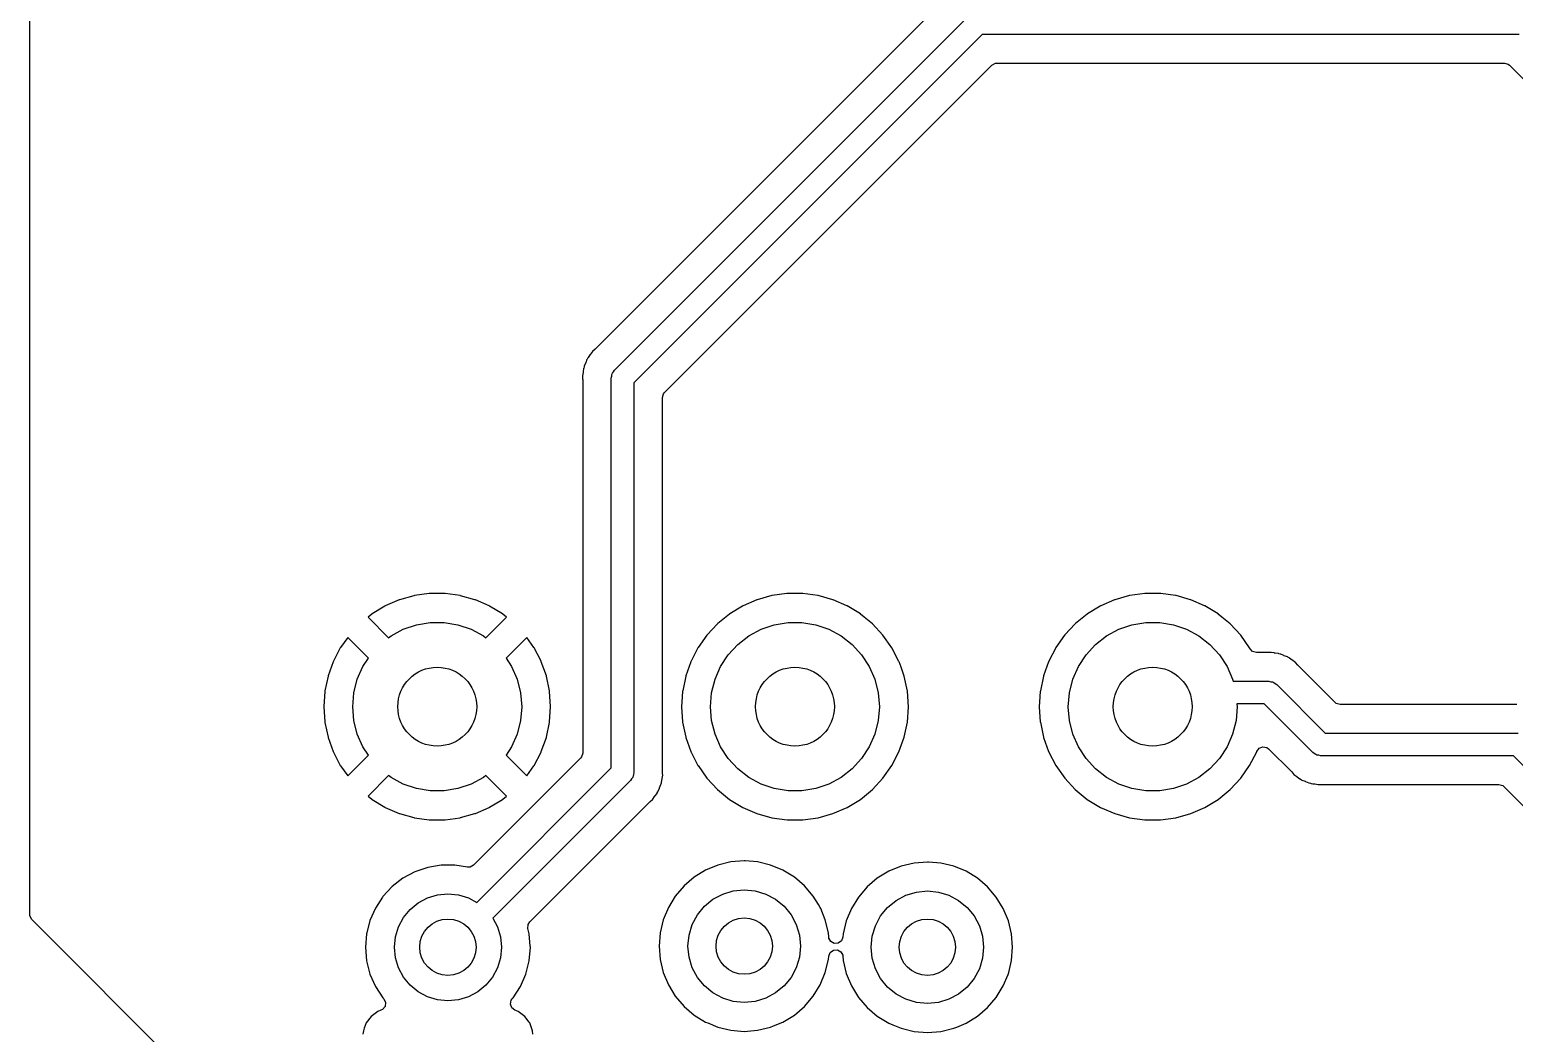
# Model space of a CAD drawing. Extents: x 4.53 to 6.71, y -5.98 to -2.05.
# Drawn here: x 4.531 to 5.568, y -5.375 to -4.674 of the extents above; entities that cross this region are included whole.
import ezdxf

# ---------------------------------------------------------------- set-up
doc = ezdxf.new("R2010")
doc.units = 0
doc.header["$MEASUREMENT"] = 0
doc.layers.add('BLACK', color=7, linetype='CONTINUOUS')

msp = doc.modelspace()

# ---------------------------------------------------------------- linework, layer by layer
at = {"layer": 'BLACK', "linetype": 'CONTINUOUS'}
for p, q in [((4.53053, -4.76326), (4.53053, -4.60708)), ((5.17249, -4.65027), (4.92586, -4.8969)), ((4.93931, -4.91176), (5.18735, -4.66372)), ((5.19617, -4.67717), (4.95276, -4.92058)), ((5.57154, -4.67717), (5.19617, -4.67717)), ((4.97423, -4.92742), (5.20301, -4.69864)), ((5.20301, -4.69864), (5.20547, -4.6973)), ((5.20547, -4.6973), (5.20652, -4.69719)), ((5.20652, -4.69719), (5.56119, -4.69719)), ((5.56119, -4.69719), (5.56388, -4.69797)), ((5.56388, -4.69797), (5.5647, -4.69864)), ((5.5647, -4.69864), (5.60556, -4.73949)), ((4.53053, -5.14702), (4.53053, -4.76326)), ((4.92564, -4.8971), (4.92385, -4.89869)), ((4.92586, -4.8969), (4.92564, -4.8971)), ((4.91904, -4.90678), (4.91806, -4.90896)), ((4.91915, -4.9065), (4.91904, -4.90678)), ((4.92, -4.90426), (4.91915, -4.9065)), ((4.92023, -4.90393), (4.92, -4.90426)), ((4.92067, -4.90315), (4.92023, -4.90393)), ((4.92084, -4.90279), (4.92067, -4.90315)), ((4.92231, -4.9009), (4.92084, -4.90279)), ((4.92249, -4.90066), (4.92231, -4.9009)), ((4.92385, -4.89869), (4.92249, -4.90066)), ((4.91727, -4.91327), (4.91683, -4.91563)), ((4.91683, -4.91563), (4.91698, -4.91802)), ((4.91731, -4.91297), (4.91727, -4.91327)), ((4.9176, -4.9106), (4.91731, -4.91297)), ((4.91774, -4.91022), (4.9176, -4.9106)), ((4.91798, -4.90936), (4.91774, -4.91022)), ((4.91806, -4.90896), (4.91798, -4.90936)), ((4.93701, -4.91732), (4.9373, -4.91603)), ((4.93701, -5.18965), (4.93701, -4.91732)), ((4.9373, -4.91603), (4.93745, -4.91472)), ((4.93745, -4.91472), (4.93769, -4.91434)), ((4.93769, -4.91434), (4.93779, -4.91391)), ((4.93779, -4.91391), (4.93861, -4.91287)), ((4.93861, -4.91287), (4.93931, -4.91176)), ((4.91698, -4.91802), (4.91699, -4.91832)), ((4.91699, -4.91832), (4.91699, -5.1793)), ((4.95276, -4.92058), (4.95276, -5.19291)), ((4.97278, -4.93093), (4.97356, -4.92825)), ((4.97356, -4.92825), (4.97423, -4.92742)), ((4.97278, -5.14685), (4.97278, -4.93093)), ((4.78866, -5.07225), (4.77905, -5.07643)), ((4.78898, -5.07214), (4.78866, -5.07225)), ((4.79907, -5.06931), (4.78898, -5.07214)), ((4.7994, -5.06924), (4.79907, -5.06931)), ((4.80978, -5.06782), (4.7994, -5.06924)), ((4.81012, -5.0678), (4.80978, -5.06782)), ((4.82059, -5.0678), (4.81012, -5.0678)), ((4.82093, -5.06782), (4.82059, -5.0678)), ((4.83131, -5.06924), (4.82093, -5.06782)), ((4.83164, -5.06931), (4.83131, -5.06924)), ((4.84173, -5.07214), (4.83164, -5.06931)), ((4.84205, -5.07225), (4.84173, -5.07214)), ((4.85165, -5.07643), (4.84205, -5.07225)), ((5.03866, -5.07223), (5.02905, -5.07641)), ((5.03881, -5.07217), (5.03866, -5.07223)), ((5.03866, -5.07223), (5.03866, -5.07223)), ((5.03897, -5.07212), (5.03881, -5.07217)), ((5.04907, -5.06929), (5.03897, -5.07212)), ((5.03897, -5.07212), (5.03897, -5.07212)), ((5.04923, -5.06925), (5.04907, -5.06929)), ((5.04907, -5.06929), (5.04907, -5.06929)), ((5.0494, -5.06923), (5.04923, -5.06925)), ((5.05978, -5.0678), (5.0494, -5.06923)), ((5.0494, -5.06923), (5.0494, -5.06923)), ((5.05995, -5.06778), (5.05978, -5.0678)), ((5.05978, -5.0678), (5.05978, -5.0678)), ((5.07076, -5.06778), (5.05995, -5.06778)), ((5.07093, -5.0678), (5.07076, -5.06778)), ((5.08131, -5.06923), (5.07093, -5.0678)), ((5.07093, -5.0678), (5.07093, -5.0678)), ((5.08148, -5.06925), (5.08131, -5.06923)), ((5.08131, -5.06923), (5.08131, -5.06923)), ((5.08164, -5.06929), (5.08148, -5.06925)), ((5.09173, -5.07212), (5.08164, -5.06929)), ((5.08164, -5.06929), (5.08164, -5.06929)), ((5.0919, -5.07217), (5.09173, -5.07212)), ((5.09173, -5.07212), (5.09173, -5.07212)), ((5.09205, -5.07223), (5.0919, -5.07217)), ((5.10166, -5.07641), (5.09205, -5.07223)), ((5.09205, -5.07223), (5.09205, -5.07223)), ((5.28866, -5.07223), (5.27905, -5.07641)), ((5.28881, -5.07217), (5.28866, -5.07223)), ((5.28866, -5.07223), (5.28866, -5.07223)), ((5.28897, -5.07212), (5.28881, -5.07217)), ((5.29907, -5.06929), (5.28897, -5.07212)), ((5.28897, -5.07212), (5.28897, -5.07212)), ((5.29923, -5.06925), (5.29907, -5.06929)), ((5.29907, -5.06929), (5.29907, -5.06929)), ((5.2994, -5.06923), (5.29923, -5.06925)), ((5.30978, -5.0678), (5.2994, -5.06923)), ((5.2994, -5.06923), (5.2994, -5.06923)), ((5.30995, -5.06778), (5.30978, -5.0678)), ((5.30978, -5.0678), (5.30978, -5.0678)), ((5.32076, -5.06778), (5.30995, -5.06778)), ((5.32093, -5.0678), (5.32076, -5.06778)), ((5.33131, -5.06923), (5.32093, -5.0678)), ((5.32093, -5.0678), (5.32093, -5.0678)), ((5.33148, -5.06925), (5.33131, -5.06923)), ((5.33131, -5.06923), (5.33131, -5.06923)), ((5.33164, -5.06929), (5.33148, -5.06925)), ((5.34173, -5.07212), (5.33164, -5.06929)), ((5.33164, -5.06929), (5.33164, -5.06929)), ((5.3419, -5.07217), (5.34173, -5.07212)), ((5.34173, -5.07212), (5.34173, -5.07212)), ((5.34205, -5.07223), (5.3419, -5.07217)), ((5.35166, -5.07641), (5.34205, -5.07223)), ((5.34205, -5.07223), (5.34205, -5.07223)), ((4.76953, -5.08222), (4.76696, -5.08431)), ((4.7698, -5.08203), (4.76953, -5.08222)), ((4.77875, -5.07658), (4.7698, -5.08203)), ((4.77905, -5.07643), (4.77875, -5.07658)), ((4.85195, -5.07658), (4.85165, -5.07643)), ((4.86091, -5.08203), (4.85195, -5.07658)), ((4.86118, -5.08222), (4.86091, -5.08203)), ((4.86375, -5.08431), (4.86118, -5.08222)), ((5.01952, -5.0822), (5.01139, -5.08882)), ((5.01965, -5.0821), (5.01952, -5.0822)), ((5.01952, -5.0822), (5.01952, -5.0822)), ((5.01979, -5.08201), (5.01965, -5.0821)), ((5.02874, -5.07657), (5.01979, -5.08201)), ((5.01979, -5.08201), (5.01979, -5.08201)), ((5.02875, -5.07656), (5.02874, -5.07657)), ((5.02889, -5.07648), (5.02875, -5.07656)), ((5.02904, -5.07641), (5.02889, -5.07648)), ((5.02905, -5.07641), (5.02904, -5.07641)), ((5.10182, -5.07648), (5.10166, -5.07641)), ((5.10166, -5.07641), (5.10166, -5.07641)), ((5.11106, -5.0821), (5.10182, -5.07648)), ((5.11119, -5.0822), (5.11106, -5.0821)), ((5.11378, -5.08431), (5.11119, -5.0822)), ((5.11119, -5.0822), (5.11119, -5.0822)), ((5.26952, -5.0822), (5.26139, -5.08882)), ((5.26965, -5.0821), (5.26952, -5.0822)), ((5.26952, -5.0822), (5.26952, -5.0822)), ((5.26979, -5.08201), (5.26965, -5.0821)), ((5.27874, -5.07657), (5.26979, -5.08201)), ((5.26979, -5.08201), (5.26979, -5.08201)), ((5.27875, -5.07656), (5.27874, -5.07657)), ((5.27889, -5.07648), (5.27875, -5.07656)), ((5.27904, -5.07641), (5.27889, -5.07648)), ((5.27905, -5.07641), (5.27904, -5.07641)), ((5.35182, -5.07648), (5.35166, -5.07641)), ((5.35166, -5.07641), (5.35166, -5.07641)), ((5.36106, -5.0821), (5.35182, -5.07648)), ((5.36119, -5.0822), (5.36106, -5.0821)), ((5.36378, -5.08431), (5.36119, -5.0822)), ((5.36119, -5.0822), (5.36119, -5.0822)), ((4.76696, -5.08431), (4.76696, -5.08431)), ((4.76696, -5.08431), (4.78137, -5.09872)), ((4.78305, -5.09741), (4.79163, -5.09277)), ((4.79163, -5.09277), (4.80086, -5.0896)), ((4.80086, -5.0896), (4.81048, -5.088)), ((4.81048, -5.088), (4.82023, -5.088)), ((4.82023, -5.088), (4.82985, -5.0896)), ((4.82985, -5.0896), (4.83908, -5.09277)), ((4.83908, -5.09277), (4.84765, -5.09741)), ((4.84934, -5.09872), (4.86375, -5.08431)), ((4.86375, -5.08431), (4.86375, -5.08431)), ((5.01114, -5.08905), (5.00399, -5.09671)), ((5.01126, -5.08892), (5.01114, -5.08905)), ((5.01114, -5.08905), (5.01114, -5.08905)), ((5.01139, -5.08882), (5.01126, -5.08892)), ((5.01139, -5.08882), (5.01139, -5.08882)), ((5.03305, -5.09741), (5.04163, -5.09277)), ((5.04163, -5.09277), (5.05086, -5.0896)), ((5.05086, -5.0896), (5.06048, -5.088)), ((5.06048, -5.088), (5.07023, -5.088)), ((5.07023, -5.088), (5.07985, -5.0896)), ((5.07985, -5.0896), (5.08908, -5.09277)), ((5.08908, -5.09277), (5.09765, -5.09741)), ((5.11945, -5.08892), (5.11378, -5.08431)), ((5.12684, -5.09683), (5.11945, -5.08892)), ((5.26114, -5.08905), (5.25399, -5.09671)), ((5.26126, -5.08892), (5.26114, -5.08905)), ((5.26114, -5.08905), (5.26114, -5.08905)), ((5.26139, -5.08882), (5.26126, -5.08892)), ((5.26139, -5.08882), (5.26139, -5.08882)), ((5.28305, -5.09741), (5.29163, -5.09277)), ((5.29163, -5.09277), (5.30086, -5.0896)), ((5.30086, -5.0896), (5.31048, -5.088)), ((5.31048, -5.088), (5.32023, -5.088)), ((5.32023, -5.088), (5.32985, -5.0896)), ((5.32985, -5.0896), (5.33908, -5.09277)), ((5.33908, -5.09277), (5.34765, -5.09741)), ((5.36945, -5.08892), (5.36378, -5.08431)), ((5.37684, -5.09683), (5.36945, -5.08892)), ((4.75278, -5.09842), (4.74775, -5.10554)), ((4.76725, -5.11288), (4.75278, -5.09842)), ((4.78137, -5.09872), (4.78305, -5.09741)), ((4.84765, -5.09741), (4.84934, -5.09872)), ((4.87793, -5.09842), (4.86346, -5.11288)), ((4.88296, -5.10554), (4.87793, -5.09842)), ((5.00377, -5.09697), (4.99773, -5.10553)), ((5.00387, -5.09683), (5.00377, -5.09697)), ((5.00377, -5.09697), (5.00377, -5.09697)), ((5.00399, -5.09671), (5.00387, -5.09683)), ((5.00399, -5.09671), (5.00399, -5.09671)), ((5.01875, -5.11058), (5.02536, -5.1034)), ((5.02536, -5.1034), (5.03305, -5.09741)), ((5.09765, -5.09741), (5.10535, -5.1034)), ((5.10535, -5.1034), (5.11196, -5.11058)), ((5.13308, -5.10567), (5.12684, -5.09683)), ((5.25377, -5.09697), (5.24773, -5.10553)), ((5.25387, -5.09683), (5.25377, -5.09697)), ((5.25377, -5.09697), (5.25377, -5.09697)), ((5.25399, -5.09671), (5.25387, -5.09683)), ((5.25399, -5.09671), (5.25399, -5.09671)), ((5.26875, -5.11058), (5.27536, -5.1034)), ((5.27536, -5.1034), (5.28305, -5.09741)), ((5.34765, -5.09741), (5.35535, -5.1034)), ((5.35535, -5.1034), (5.36196, -5.11058)), ((5.38308, -5.10567), (5.37684, -5.09683)), ((4.74757, -5.10583), (4.74275, -5.11513)), ((4.74775, -5.10554), (4.74757, -5.10583)), ((4.76342, -5.11874), (4.76725, -5.11288)), ((4.86346, -5.11288), (4.86729, -5.11874)), ((4.88314, -5.10583), (4.88296, -5.10554)), ((4.88796, -5.11513), (4.88314, -5.10583)), ((4.99756, -5.10582), (4.99273, -5.11512)), ((4.99763, -5.10567), (4.99756, -5.10582)), ((4.99756, -5.10582), (4.99756, -5.10582)), ((4.99773, -5.10553), (4.99763, -5.10567)), ((4.99773, -5.10553), (4.99773, -5.10553)), ((5.01342, -5.11874), (5.01875, -5.11058)), ((5.11196, -5.11058), (5.11729, -5.11874)), ((5.13805, -5.11527), (5.13308, -5.10567)), ((5.24756, -5.10582), (5.24273, -5.11512)), ((5.24763, -5.10567), (5.24756, -5.10582)), ((5.24756, -5.10582), (5.24756, -5.10582)), ((5.24773, -5.10553), (5.24763, -5.10567)), ((5.24773, -5.10553), (5.24773, -5.10553)), ((5.26342, -5.11874), (5.26875, -5.11058)), ((5.36196, -5.11058), (5.36729, -5.11874)), ((5.38347, -5.10644), (5.38308, -5.10567)), ((5.3852, -5.10833), (5.38347, -5.10644)), ((5.38788, -5.10911), (5.3852, -5.10833)), ((5.39552, -5.10911), (5.38788, -5.10911)), ((5.39582, -5.10911), (5.39552, -5.10911)), ((5.39821, -5.10896), (5.39582, -5.10911)), ((5.40025, -5.10934), (5.39821, -5.10896)), ((5.40056, -5.10939), (5.40025, -5.10934)), ((5.40086, -5.10944), (5.40056, -5.10939)), ((5.40323, -5.10973), (5.40086, -5.10944)), ((5.40361, -5.10987), (5.40323, -5.10973)), ((5.40447, -5.11011), (5.40361, -5.10987)), ((5.40487, -5.11018), (5.40447, -5.11011)), ((5.40705, -5.11116), (5.40487, -5.11018)), ((5.40733, -5.11128), (5.40705, -5.11116)), ((5.40957, -5.11213), (5.40733, -5.11128)), ((5.40985, -5.11232), (5.40957, -5.11213)), ((5.40957, -5.11213), (5.40957, -5.11213)), ((5.4099, -5.11236), (5.40985, -5.11232)), ((5.41068, -5.1128), (5.4099, -5.11236)), ((5.41105, -5.11296), (5.41068, -5.1128)), ((5.41293, -5.11444), (5.41105, -5.11296)), ((5.41317, -5.11462), (5.41293, -5.11444)), ((5.41437, -5.11544), (5.41317, -5.11462)), ((4.73911, -5.12531), (4.73902, -5.12564)), ((4.74262, -5.11544), (4.73911, -5.12531)), ((4.74275, -5.11513), (4.74262, -5.11544)), ((4.7595, -5.12768), (4.76342, -5.11874)), ((4.86729, -5.11874), (4.87121, -5.12768)), ((4.88809, -5.11544), (4.88796, -5.11513)), ((4.8916, -5.12531), (4.88809, -5.11544)), ((4.89169, -5.12564), (4.8916, -5.12531)), ((4.98909, -5.12531), (4.98903, -5.12547)), ((4.9926, -5.11543), (4.98909, -5.12531)), ((4.98909, -5.12531), (4.98909, -5.12531)), ((4.99266, -5.11527), (4.9926, -5.11543)), ((4.9926, -5.11543), (4.9926, -5.11543)), ((4.99273, -5.11512), (4.99266, -5.11527)), ((4.99273, -5.11512), (4.99273, -5.11512)), ((5.0095, -5.12768), (5.01342, -5.11874)), ((5.11729, -5.11874), (5.12121, -5.12768)), ((5.13811, -5.11543), (5.13805, -5.11527)), ((5.13948, -5.11929), (5.13811, -5.11543)), ((5.14167, -5.12547), (5.13948, -5.11929)), ((5.23909, -5.12531), (5.23903, -5.12547)), ((5.2426, -5.11543), (5.23909, -5.12531)), ((5.23909, -5.12531), (5.23909, -5.12531)), ((5.24266, -5.11527), (5.2426, -5.11543)), ((5.2426, -5.11543), (5.2426, -5.11543)), ((5.24273, -5.11512), (5.24266, -5.11527)), ((5.24273, -5.11512), (5.24273, -5.11512)), ((5.2595, -5.12768), (5.26342, -5.11874)), ((5.36729, -5.11874), (5.37121, -5.12768)), ((5.41514, -5.11598), (5.41437, -5.11544)), ((5.41673, -5.11777), (5.41514, -5.11598)), ((5.41693, -5.11799), (5.41673, -5.11777)), ((5.44283, -5.14388), (5.41693, -5.11799)), ((4.73902, -5.12564), (4.73689, -5.13589)), ((4.7571, -5.13713), (4.7595, -5.12768)), ((4.87121, -5.12768), (4.8736, -5.13713)), ((4.89382, -5.13589), (4.89169, -5.12564)), ((4.989, -5.12563), (4.98687, -5.13589)), ((4.98903, -5.12547), (4.989, -5.12563)), ((4.989, -5.12563), (4.989, -5.12563)), ((5.0071, -5.13713), (5.0095, -5.12768)), ((5.12121, -5.12768), (5.1236, -5.13713)), ((5.14388, -5.13606), (5.14167, -5.12547)), ((5.239, -5.12563), (5.23687, -5.13589)), ((5.23903, -5.12547), (5.239, -5.12563)), ((5.239, -5.12563), (5.239, -5.12563)), ((5.2571, -5.13713), (5.2595, -5.12768)), ((5.37121, -5.12768), (5.37158, -5.12913)), ((5.37158, -5.12913), (5.39651, -5.12913)), ((5.39651, -5.12913), (5.3978, -5.12943)), ((5.3978, -5.12943), (5.39911, -5.12958)), ((5.39911, -5.12958), (5.39949, -5.12981)), ((5.39949, -5.12981), (5.39993, -5.12991)), ((5.39993, -5.12991), (5.40096, -5.13074)), ((5.40096, -5.13074), (5.40208, -5.13144)), ((5.40208, -5.13144), (5.43599, -5.16535)), ((4.73684, -5.13623), (4.73613, -5.14668)), ((4.73689, -5.13589), (4.73684, -5.13623)), ((4.7563, -5.14685), (4.7571, -5.13713)), ((4.8736, -5.13713), (4.87441, -5.14685)), ((4.89387, -5.13623), (4.89382, -5.13589)), ((4.89458, -5.14668), (4.89387, -5.13623)), ((4.98632, -5.1435), (4.98609, -5.14685)), ((4.98682, -5.13623), (4.98632, -5.1435)), ((4.98683, -5.13606), (4.98682, -5.13623)), ((4.98682, -5.13623), (4.98682, -5.13623)), ((4.98687, -5.13589), (4.98683, -5.13606)), ((4.98687, -5.13589), (4.98687, -5.13589)), ((5.0063, -5.14685), (5.0071, -5.13713)), ((5.1236, -5.13713), (5.12441, -5.14685)), ((5.14461, -5.14685), (5.14388, -5.13606)), ((5.23632, -5.1435), (5.23609, -5.14685)), ((5.23682, -5.13623), (5.23632, -5.1435)), ((5.23683, -5.13606), (5.23682, -5.13623)), ((5.23682, -5.13623), (5.23682, -5.13623)), ((5.23687, -5.13589), (5.23683, -5.13606)), ((5.23687, -5.13589), (5.23687, -5.13589)), ((5.2563, -5.14685), (5.2571, -5.13713)), ((5.39325, -5.14488), (5.37425, -5.14488)), ((5.37425, -5.14488), (5.37441, -5.14685)), ((5.42716, -5.1788), (5.39325, -5.14488)), ((5.44366, -5.14455), (5.44283, -5.14388)), ((5.44634, -5.14533), (5.44366, -5.14455)), ((5.56987, -5.14533), (5.44634, -5.14533)), ((4.53053, -5.29199), (4.53053, -5.14702)), ((4.73613, -5.14668), (4.73613, -5.14702)), ((4.73613, -5.14702), (4.73684, -5.15747)), ((4.7571, -5.15657), (4.7563, -5.14685)), ((4.87441, -5.14685), (4.8736, -5.15657)), ((4.89387, -5.15747), (4.89458, -5.14702)), ((4.89458, -5.14702), (4.89458, -5.14668)), ((4.97278, -5.19192), (4.97278, -5.14685)), ((4.98609, -5.14685), (4.98611, -5.14702)), ((4.98611, -5.14702), (4.98682, -5.15747)), ((5.0071, -5.15657), (5.0063, -5.14685)), ((5.12441, -5.14685), (5.1236, -5.15657)), ((5.14388, -5.15764), (5.14461, -5.14685)), ((5.23609, -5.14685), (5.23611, -5.14702)), ((5.23611, -5.14702), (5.23682, -5.15747)), ((5.2571, -5.15657), (5.2563, -5.14685)), ((5.37441, -5.14685), (5.3736, -5.15657)), ((4.73684, -5.15747), (4.73689, -5.15781)), ((4.73689, -5.15781), (4.73902, -5.16806)), ((4.7595, -5.16603), (4.7571, -5.15657)), ((4.76342, -5.17496), (4.7595, -5.16603)), ((4.87121, -5.16603), (4.86729, -5.17496)), ((4.8736, -5.15657), (4.87121, -5.16603)), ((4.89169, -5.16806), (4.89382, -5.15781)), ((4.89382, -5.15781), (4.89387, -5.15747)), ((4.98682, -5.15747), (4.98683, -5.15764)), ((4.98683, -5.15764), (4.98903, -5.16823)), ((5.0095, -5.16603), (5.0071, -5.15657)), ((5.01342, -5.17496), (5.0095, -5.16603)), ((5.12121, -5.16603), (5.11729, -5.17496)), ((5.1236, -5.15657), (5.12121, -5.16603)), ((5.14167, -5.16823), (5.14388, -5.15764)), ((5.23682, -5.15747), (5.23683, -5.15764)), ((5.23683, -5.15764), (5.23903, -5.16823)), ((5.2595, -5.16603), (5.2571, -5.15657)), ((5.26342, -5.17496), (5.2595, -5.16603)), ((5.37121, -5.16603), (5.36729, -5.17496)), ((5.3736, -5.15657), (5.37121, -5.16603)), ((5.43599, -5.16535), (5.57087, -5.16535)), ((4.73902, -5.16806), (4.73911, -5.16839)), ((4.73911, -5.16839), (4.74262, -5.17826)), ((4.76725, -5.18082), (4.76342, -5.17496)), ((4.86729, -5.17496), (4.86346, -5.18082)), ((4.88809, -5.17826), (4.8916, -5.16839)), ((4.8916, -5.16839), (4.89169, -5.16806)), ((4.98903, -5.16823), (4.98909, -5.16839)), ((4.98909, -5.16839), (4.98909, -5.16839)), ((4.98909, -5.16839), (4.9926, -5.17827)), ((5.01875, -5.18312), (5.01342, -5.17496)), ((5.11729, -5.17496), (5.11196, -5.18312)), ((5.13805, -5.17843), (5.14167, -5.16823)), ((5.23903, -5.16823), (5.23909, -5.16839)), ((5.23909, -5.16839), (5.23909, -5.16839)), ((5.23909, -5.16839), (5.2426, -5.17827)), ((5.26875, -5.18312), (5.26342, -5.17496)), ((5.36729, -5.17496), (5.36196, -5.18312)), ((5.38816, -5.17813), (5.3898, -5.17587)), ((5.3898, -5.17587), (5.3924, -5.17485)), ((5.3924, -5.17485), (5.39514, -5.1754)), ((5.39514, -5.1754), (5.39634, -5.17629)), ((5.39634, -5.17629), (5.4123, -5.19225)), ((4.74262, -5.17826), (4.74275, -5.17857)), ((4.74275, -5.17857), (4.74757, -5.18787)), ((4.75278, -5.19529), (4.76725, -5.18082)), ((4.91554, -5.18281), (4.84072, -5.25762)), ((4.86346, -5.18082), (4.87793, -5.19529)), ((4.88314, -5.18787), (4.88796, -5.17857)), ((4.88796, -5.17857), (4.88809, -5.17826)), ((4.9162, -5.18199), (4.91554, -5.18281)), ((4.91699, -5.1793), (4.9162, -5.18199)), ((4.9926, -5.17827), (4.9926, -5.17827)), ((4.9926, -5.17827), (4.99266, -5.17843)), ((4.99266, -5.17843), (4.99273, -5.17858)), ((4.99273, -5.17858), (4.99273, -5.17858)), ((4.99273, -5.17858), (4.99756, -5.18788)), ((5.02536, -5.1903), (5.01875, -5.18312)), ((5.11196, -5.18312), (5.10535, -5.1903)), ((5.13308, -5.18803), (5.13805, -5.17843)), ((5.2426, -5.17827), (5.2426, -5.17827)), ((5.2426, -5.17827), (5.24266, -5.17843)), ((5.24266, -5.17843), (5.24273, -5.17858)), ((5.24273, -5.17858), (5.24273, -5.17858)), ((5.24273, -5.17858), (5.24756, -5.18788)), ((5.27536, -5.1903), (5.26875, -5.18312)), ((5.36196, -5.18312), (5.35535, -5.1903)), ((5.38308, -5.18803), (5.38805, -5.17843)), ((5.38805, -5.17843), (5.38816, -5.17813)), ((5.42828, -5.1795), (5.42716, -5.1788)), ((5.42931, -5.18032), (5.42828, -5.1795)), ((5.42975, -5.18042), (5.42931, -5.18032)), ((5.43013, -5.18066), (5.42975, -5.18042)), ((5.43144, -5.18081), (5.43013, -5.18066)), ((5.43273, -5.1811), (5.43144, -5.18081)), ((5.5676, -5.1811), (5.43273, -5.1811)), ((5.74016, -5.35366), (5.5676, -5.1811)), ((4.74757, -5.18787), (4.74775, -5.18816)), ((4.74775, -5.18816), (4.75278, -5.19529)), ((4.75278, -5.19529), (4.75278, -5.19529)), ((4.78137, -5.19498), (4.76696, -5.20939)), ((4.78305, -5.19629), (4.78137, -5.19498)), ((4.79163, -5.20093), (4.78305, -5.19629)), ((4.84765, -5.19629), (4.83908, -5.20093)), ((4.84308, -5.28358), (4.93701, -5.18965)), ((4.84934, -5.19498), (4.84765, -5.19629)), ((4.86375, -5.20939), (4.84934, -5.19498)), ((4.87793, -5.19529), (4.88296, -5.18816)), ((4.88296, -5.18816), (4.88314, -5.18787)), ((4.95115, -5.19736), (4.95045, -5.19848)), ((4.95198, -5.19633), (4.95115, -5.19736)), ((4.95208, -5.19589), (4.95198, -5.19633)), ((4.95231, -5.19551), (4.95208, -5.19589)), ((4.95246, -5.1942), (4.95231, -5.19551)), ((4.95276, -5.19291), (4.95246, -5.1942)), ((4.97216, -5.19964), (4.97245, -5.19726)), ((4.97245, -5.19726), (4.9725, -5.19697)), ((4.9725, -5.19697), (4.97293, -5.19461)), ((4.97278, -5.19222), (4.97278, -5.19192)), ((4.97287, -5.19356), (4.97278, -5.19222)), ((4.97293, -5.19461), (4.97287, -5.19356)), ((4.99756, -5.18788), (4.99756, -5.18788)), ((4.99756, -5.18788), (4.99763, -5.18803)), ((4.99763, -5.18803), (5.00387, -5.19687)), ((5.00387, -5.19687), (5.01126, -5.20478)), ((5.03305, -5.19629), (5.02536, -5.1903)), ((5.04163, -5.20093), (5.03305, -5.19629)), ((5.09765, -5.19629), (5.08908, -5.20093)), ((5.10535, -5.1903), (5.09765, -5.19629)), ((5.11945, -5.20478), (5.12684, -5.19687)), ((5.12684, -5.19687), (5.13308, -5.18803)), ((5.24756, -5.18788), (5.24756, -5.18788)), ((5.24756, -5.18788), (5.24763, -5.18803)), ((5.24763, -5.18803), (5.25387, -5.19687)), ((5.25387, -5.19687), (5.26126, -5.20478)), ((5.28305, -5.19629), (5.27536, -5.1903)), ((5.29163, -5.20093), (5.28305, -5.19629)), ((5.34765, -5.19629), (5.33908, -5.20093)), ((5.35535, -5.1903), (5.34765, -5.19629)), ((5.36945, -5.20478), (5.37684, -5.19687)), ((5.37684, -5.19687), (5.38308, -5.18803)), ((5.4123, -5.19225), (5.41251, -5.19247)), ((5.41251, -5.19247), (5.4141, -5.19426)), ((5.4141, -5.19426), (5.41607, -5.19562)), ((5.41607, -5.19562), (5.41631, -5.1958)), ((5.41631, -5.1958), (5.41819, -5.19727)), ((5.41819, -5.19727), (5.41835, -5.19734)), ((5.41835, -5.19734), (5.41856, -5.19744)), ((5.41856, -5.19744), (5.41934, -5.19788)), ((5.41934, -5.19788), (5.41967, -5.19811)), ((4.80086, -5.2041), (4.79163, -5.20093)), ((4.81048, -5.2057), (4.80086, -5.2041)), ((4.82023, -5.2057), (4.81048, -5.2057)), ((4.82985, -5.2041), (4.82023, -5.2057)), ((4.83908, -5.20093), (4.82985, -5.2041)), ((4.95045, -5.19848), (4.85422, -5.29471)), ((4.96745, -5.20934), (4.96893, -5.20745)), ((4.96893, -5.20745), (4.96909, -5.20708)), ((4.96909, -5.20708), (4.96953, -5.2063)), ((4.96953, -5.2063), (4.96976, -5.20597)), ((4.96976, -5.20597), (4.97061, -5.20373)), ((4.97061, -5.20373), (4.97073, -5.20346)), ((4.97073, -5.20346), (4.97171, -5.20127)), ((4.97171, -5.20127), (4.97178, -5.20088)), ((4.97178, -5.20088), (4.97202, -5.20001)), ((4.97202, -5.20001), (4.97216, -5.19964)), ((5.01126, -5.20478), (5.01965, -5.2116)), ((5.05086, -5.2041), (5.04163, -5.20093)), ((5.06048, -5.2057), (5.05086, -5.2041)), ((5.07023, -5.2057), (5.06048, -5.2057)), ((5.07985, -5.2041), (5.07023, -5.2057)), ((5.08908, -5.20093), (5.07985, -5.2041)), ((5.11106, -5.2116), (5.11945, -5.20478)), ((5.26126, -5.20478), (5.26965, -5.2116)), ((5.30086, -5.2041), (5.29163, -5.20093)), ((5.31048, -5.2057), (5.30086, -5.2041)), ((5.32023, -5.2057), (5.31048, -5.2057)), ((5.32985, -5.2041), (5.32023, -5.2057)), ((5.33908, -5.20093), (5.32985, -5.2041)), ((5.36106, -5.2116), (5.36945, -5.20478)), ((5.41967, -5.19811), (5.42191, -5.19896)), ((5.42191, -5.19896), (5.42219, -5.19907)), ((5.42219, -5.19907), (5.42437, -5.20005)), ((5.42437, -5.20005), (5.42476, -5.20013)), ((5.42476, -5.20013), (5.42563, -5.20037)), ((5.42563, -5.20037), (5.426, -5.20051)), ((5.426, -5.20051), (5.42727, -5.20066)), ((5.42727, -5.20066), (5.42838, -5.2008)), ((5.42838, -5.2008), (5.42868, -5.20084)), ((5.42868, -5.20084), (5.43103, -5.20128)), ((5.43103, -5.20128), (5.43342, -5.20113)), ((5.43103, -5.20128), (5.43103, -5.20128)), ((5.43103, -5.20128), (5.43103, -5.20128)), ((5.43342, -5.20113), (5.43372, -5.20112)), ((5.43372, -5.20112), (5.55726, -5.20112)), ((5.55726, -5.20112), (5.55994, -5.20191)), ((5.55994, -5.20191), (5.56077, -5.20257)), ((5.56077, -5.20257), (5.71868, -5.36049)), ((4.76696, -5.20939), (4.76696, -5.20939)), ((4.76696, -5.20939), (4.76953, -5.21148)), ((4.76953, -5.21148), (4.7698, -5.21167)), ((4.7698, -5.21167), (4.77875, -5.21712)), ((4.77875, -5.21712), (4.77905, -5.21727)), ((4.77905, -5.21727), (4.78866, -5.22145)), ((4.84205, -5.22145), (4.85165, -5.21727)), ((4.85165, -5.21727), (4.85195, -5.21712)), ((4.85195, -5.21712), (4.86091, -5.21167)), ((4.86091, -5.21167), (4.86118, -5.21148)), ((4.86118, -5.21148), (4.86375, -5.20939)), ((4.86375, -5.20939), (4.86375, -5.20939)), ((4.88006, -5.29718), (4.9639, -5.21334)), ((4.9639, -5.21334), (4.96412, -5.21313)), ((4.96412, -5.21313), (4.96575, -5.21169)), ((4.96575, -5.21169), (4.96591, -5.21155)), ((4.96591, -5.21155), (4.96728, -5.20957)), ((4.96728, -5.20957), (4.96745, -5.20934)), ((5.01965, -5.2116), (5.02889, -5.21722)), ((5.02889, -5.21722), (5.03881, -5.22153)), ((5.0919, -5.22153), (5.10182, -5.21722)), ((5.10182, -5.21722), (5.11106, -5.2116)), ((5.26965, -5.2116), (5.27889, -5.21722)), ((5.27889, -5.21722), (5.28881, -5.22153)), ((5.3419, -5.22153), (5.35182, -5.21722)), ((5.35182, -5.21722), (5.36106, -5.2116)), ((4.78866, -5.22145), (4.78898, -5.22156)), ((4.78898, -5.22156), (4.79907, -5.22439)), ((4.79907, -5.22439), (4.7994, -5.22446)), ((4.7994, -5.22446), (4.80978, -5.22588)), ((4.80978, -5.22588), (4.81012, -5.22591)), ((4.81012, -5.22591), (4.82059, -5.22591)), ((4.82059, -5.22591), (4.82093, -5.22588)), ((4.82093, -5.22588), (4.83131, -5.22446)), ((4.83131, -5.22446), (4.83164, -5.22439)), ((4.83164, -5.22439), (4.84173, -5.22156)), ((4.84173, -5.22156), (4.84205, -5.22145)), ((5.03881, -5.22153), (5.04923, -5.22445)), ((5.04923, -5.22445), (5.05995, -5.22593)), ((5.05995, -5.22593), (5.06011, -5.22593)), ((5.06011, -5.22593), (5.07059, -5.22593)), ((5.07059, -5.22593), (5.07076, -5.22593)), ((5.07076, -5.22593), (5.08148, -5.22445)), ((5.08148, -5.22445), (5.0919, -5.22153)), ((5.28881, -5.22153), (5.29923, -5.22445)), ((5.29923, -5.22445), (5.30995, -5.22593)), ((5.30995, -5.22593), (5.31011, -5.22593)), ((5.31011, -5.22593), (5.32059, -5.22593)), ((5.32059, -5.22593), (5.32076, -5.22593)), ((5.32076, -5.22593), (5.33148, -5.22445)), ((5.33148, -5.22445), (5.3419, -5.22153)), ((4.80869, -5.25911), (4.79969, -5.2622)), ((4.81808, -5.25754), (4.80869, -5.25911)), ((4.80869, -5.25911), (4.80869, -5.25911)), ((4.80869, -5.25911), (4.80869, -5.25911)), ((4.82759, -5.25754), (4.81808, -5.25754)), ((4.8364, -5.25901), (4.82759, -5.25754)), ((4.83827, -5.25896), (4.8364, -5.25901)), ((4.84072, -5.25762), (4.83827, -5.25896)), ((5.01152, -5.25753), (5.00288, -5.26111)), ((5.02061, -5.25535), (5.01152, -5.25753)), ((5.02992, -5.25462), (5.02061, -5.25535)), ((5.03065, -5.25468), (5.02992, -5.25462)), ((5.02992, -5.25462), (5.02992, -5.25462)), ((5.03924, -5.25535), (5.03065, -5.25468)), ((5.04832, -5.25753), (5.03924, -5.25535)), ((5.05696, -5.26111), (5.04832, -5.25753)), ((5.13947, -5.25832), (5.13084, -5.2619)), ((5.14856, -5.25614), (5.13947, -5.25832)), ((5.15787, -5.25541), (5.14856, -5.25614)), ((5.15861, -5.25547), (5.15787, -5.25541)), ((5.15787, -5.25541), (5.15787, -5.25541)), ((5.16719, -5.25614), (5.15861, -5.25547)), ((5.17628, -5.25832), (5.16719, -5.25614)), ((5.18491, -5.2619), (5.17628, -5.25832)), ((4.79132, -5.26672), (4.78381, -5.27257)), ((4.79969, -5.2622), (4.79132, -5.26672)), ((4.99492, -5.26599), (4.98781, -5.27206)), ((5.00288, -5.26111), (4.99492, -5.26599)), ((5.06493, -5.26599), (5.05696, -5.26111)), ((5.07203, -5.27206), (5.06493, -5.26599)), ((5.12287, -5.26678), (5.11576, -5.27285)), ((5.13084, -5.2619), (5.12287, -5.26678)), ((5.19288, -5.26678), (5.18491, -5.2619)), ((5.19998, -5.27285), (5.19288, -5.26678)), ((4.77711, -5.27996), (4.77216, -5.28754)), ((4.77737, -5.27957), (4.77711, -5.27996)), ((4.78381, -5.27257), (4.77737, -5.27957)), ((4.77737, -5.27957), (4.77737, -5.27957)), ((4.77737, -5.27957), (4.77737, -5.27957)), ((4.80206, -5.28386), (4.80852, -5.28041)), ((4.80852, -5.28041), (4.81554, -5.27828)), ((4.81554, -5.27828), (4.82283, -5.27756)), ((4.82283, -5.27756), (4.83013, -5.27828)), ((4.83013, -5.27828), (4.83715, -5.28041)), ((4.83715, -5.28041), (4.84308, -5.28358)), ((4.98174, -5.27917), (4.97686, -5.28714)), ((4.98781, -5.27206), (4.98174, -5.27917)), ((5.00806, -5.28145), (5.01486, -5.27782)), ((5.01486, -5.27782), (5.02224, -5.27558)), ((5.02224, -5.27558), (5.02992, -5.27482)), ((5.02992, -5.27482), (5.0376, -5.27558)), ((5.0376, -5.27558), (5.04498, -5.27782)), ((5.04498, -5.27782), (5.05178, -5.28145)), ((5.0781, -5.27917), (5.07203, -5.27206)), ((5.08172, -5.28508), (5.0781, -5.27917)), ((5.10969, -5.27996), (5.10481, -5.28792)), ((5.11576, -5.27285), (5.10969, -5.27996)), ((5.13601, -5.28224), (5.14282, -5.27861)), ((5.14282, -5.27861), (5.1502, -5.27637)), ((5.1502, -5.27637), (5.15787, -5.27561)), ((5.15787, -5.27561), (5.16555, -5.27637)), ((5.16555, -5.27637), (5.17293, -5.27861)), ((5.17293, -5.27861), (5.17974, -5.28224)), ((5.20605, -5.27996), (5.19998, -5.27285)), ((5.21094, -5.28792), (5.20605, -5.27996)), ((4.77216, -5.28754), (4.76834, -5.29625)), ((4.79174, -5.29418), (4.79639, -5.28851)), ((4.79639, -5.28851), (4.80206, -5.28386)), ((4.97686, -5.28714), (4.97328, -5.29577)), ((4.9972, -5.29231), (5.0021, -5.28635)), ((5.0021, -5.28635), (5.00806, -5.28145)), ((5.05178, -5.28145), (5.05775, -5.28635)), ((5.05775, -5.28635), (5.06264, -5.29231)), ((5.08298, -5.28714), (5.08172, -5.28508)), ((5.08331, -5.28792), (5.08298, -5.28714)), ((5.08656, -5.29577), (5.08331, -5.28792)), ((5.10481, -5.28792), (5.10124, -5.29656)), ((5.12516, -5.2931), (5.13005, -5.28714)), ((5.13005, -5.28714), (5.13601, -5.28224)), ((5.17974, -5.28224), (5.1857, -5.28714)), ((5.1857, -5.28714), (5.19059, -5.2931)), ((5.21451, -5.29656), (5.21094, -5.28792)), ((4.53064, -5.29304), (4.53053, -5.29199)), ((4.53198, -5.2955), (4.53064, -5.29304)), ((4.85066, -5.61417), (4.53198, -5.2955)), ((4.76834, -5.29625), (4.76613, -5.30496)), ((4.78615, -5.30766), (4.78828, -5.30065)), ((4.78828, -5.30065), (4.79174, -5.29418)), ((4.85422, -5.29471), (4.85739, -5.30065)), ((4.85739, -5.30065), (4.85952, -5.30766)), ((4.87876, -5.3019), (4.87887, -5.29911)), ((4.87887, -5.29911), (4.88006, -5.29718)), ((4.97328, -5.29577), (4.9711, -5.30486)), ((4.99133, -5.3065), (4.99357, -5.29911)), ((4.99357, -5.29911), (4.9972, -5.29231)), ((5.06264, -5.29231), (5.06628, -5.29911)), ((5.06628, -5.29911), (5.06852, -5.3065)), ((5.08874, -5.30486), (5.08656, -5.29577)), ((5.10124, -5.29656), (5.09905, -5.30564)), ((5.11928, -5.30728), (5.12152, -5.2999)), ((5.12152, -5.2999), (5.12516, -5.2931)), ((5.19059, -5.2931), (5.19423, -5.2999)), ((5.19423, -5.2999), (5.19647, -5.30728)), ((5.21669, -5.30564), (5.21451, -5.29656)), ((5.21451, -5.29656), (5.21451, -5.29656)), ((5.21451, -5.29656), (5.21451, -5.29656)), ((4.766, -5.30548), (4.76522, -5.31496)), ((4.76613, -5.30496), (4.766, -5.30548)), ((4.78543, -5.31496), (4.78615, -5.30766)), ((4.85952, -5.30766), (4.86024, -5.31496)), ((4.87967, -5.30548), (4.87876, -5.3019)), ((4.88039, -5.31417), (4.87967, -5.30548)), ((4.9711, -5.30486), (4.97037, -5.31417)), ((4.99057, -5.31417), (4.99133, -5.3065)), ((5.06852, -5.3065), (5.06927, -5.31417)), ((5.08898, -5.30793), (5.08874, -5.30486)), ((5.08907, -5.30856), (5.08898, -5.30793)), ((5.0904, -5.31102), (5.08907, -5.30856)), ((5.09284, -5.31238), (5.0904, -5.31102)), ((5.09788, -5.31054), (5.09563, -5.3122)), ((5.09887, -5.30793), (5.09788, -5.31054)), ((5.09905, -5.30564), (5.09887, -5.30793)), ((5.11852, -5.31496), (5.11928, -5.30728)), ((5.19647, -5.30728), (5.19722, -5.31496)), ((5.21743, -5.31496), (5.21669, -5.30564)), ((4.76522, -5.31496), (4.766, -5.32444)), ((4.78615, -5.32226), (4.78543, -5.31496)), ((4.78828, -5.32927), (4.78615, -5.32226)), ((4.85952, -5.32226), (4.85739, -5.32927)), ((4.86024, -5.31496), (4.85952, -5.32226)), ((4.87967, -5.32444), (4.88045, -5.31496)), ((4.88045, -5.31496), (4.88039, -5.31417)), ((4.97037, -5.31417), (4.9711, -5.32349)), ((4.99133, -5.32185), (4.99057, -5.31417)), ((4.99357, -5.32923), (4.99133, -5.32185)), ((5.06852, -5.32185), (5.06628, -5.32923)), ((5.06927, -5.31417), (5.06852, -5.32185)), ((5.08874, -5.32349), (5.08892, -5.3212)), ((5.08892, -5.3212), (5.08992, -5.31859)), ((5.08992, -5.31859), (5.09217, -5.31693)), ((5.09217, -5.31693), (5.09496, -5.31675)), ((5.09563, -5.3122), (5.09284, -5.31238)), ((5.09496, -5.31675), (5.0974, -5.31811)), ((5.0974, -5.31811), (5.09872, -5.32057)), ((5.09872, -5.32057), (5.09881, -5.3212)), ((5.09881, -5.3212), (5.09905, -5.32428)), ((5.11928, -5.32264), (5.11852, -5.31496)), ((5.19722, -5.31496), (5.19647, -5.32264)), ((5.21669, -5.32428), (5.21743, -5.31496)), ((4.766, -5.32444), (4.766, -5.32444)), ((4.766, -5.32444), (4.766, -5.32444)), ((4.766, -5.32444), (4.76834, -5.33367)), ((4.79174, -5.33574), (4.78828, -5.32927)), ((4.85739, -5.32927), (4.85393, -5.33574)), ((4.87733, -5.33367), (4.87967, -5.32444)), ((4.9711, -5.32349), (4.97328, -5.33258)), ((4.97328, -5.33258), (4.97686, -5.34121)), ((4.9972, -5.33603), (4.99357, -5.32923)), ((5.06628, -5.32923), (5.06264, -5.33603)), ((5.08298, -5.34121), (5.08656, -5.33258)), ((5.08656, -5.33258), (5.08874, -5.32349)), ((5.09905, -5.32428), (5.10124, -5.33336)), ((5.12152, -5.33002), (5.11928, -5.32264)), ((5.12516, -5.33682), (5.12152, -5.33002)), ((5.19423, -5.33002), (5.19059, -5.33682)), ((5.19647, -5.32264), (5.19423, -5.33002)), ((5.21451, -5.33336), (5.2147, -5.33258)), ((5.2147, -5.33258), (5.21669, -5.32428)), ((4.76834, -5.33367), (4.77216, -5.34238)), ((4.77216, -5.34238), (4.77216, -5.34238)), ((4.77216, -5.34238), (4.77737, -5.35035)), ((4.79639, -5.34141), (4.79174, -5.33574)), ((4.80206, -5.34606), (4.79639, -5.34141)), ((4.84928, -5.34141), (4.84361, -5.34606)), ((4.85393, -5.33574), (4.84928, -5.34141)), ((4.8683, -5.35035), (4.87351, -5.34238)), ((4.87351, -5.34238), (4.87733, -5.33367)), ((4.97686, -5.34121), (4.98174, -5.34918)), ((5.0021, -5.342), (4.9972, -5.33603)), ((5.00806, -5.34689), (5.0021, -5.342)), ((5.05775, -5.342), (5.05178, -5.34689)), ((5.06264, -5.33603), (5.05775, -5.342)), ((5.0781, -5.34918), (5.08298, -5.34121)), ((5.10124, -5.33336), (5.10481, -5.342)), ((5.10481, -5.342), (5.10969, -5.34997)), ((5.13005, -5.34279), (5.12516, -5.33682)), ((5.13601, -5.34768), (5.13005, -5.34279)), ((5.1857, -5.34279), (5.17974, -5.34768)), ((5.19059, -5.33682), (5.1857, -5.34279)), ((5.20605, -5.34997), (5.21094, -5.342)), ((5.21094, -5.342), (5.21426, -5.33397)), ((5.21426, -5.33397), (5.21451, -5.33336)), ((4.77737, -5.35035), (4.77793, -5.35096)), ((4.77793, -5.35096), (4.77917, -5.35347)), ((4.77917, -5.35347), (4.77885, -5.35625)), ((4.80852, -5.34952), (4.80206, -5.34606)), ((4.81554, -5.35164), (4.80852, -5.34952)), ((4.82283, -5.35236), (4.81554, -5.35164)), ((4.83013, -5.35164), (4.82283, -5.35236)), ((4.83715, -5.34952), (4.83013, -5.35164)), ((4.84361, -5.34606), (4.83715, -5.34952)), ((4.86644, -5.35468), (4.86703, -5.35195)), ((4.86703, -5.35195), (4.86774, -5.35096)), ((4.86774, -5.35096), (4.8683, -5.35035)), ((4.98174, -5.34918), (4.98781, -5.35628)), ((5.01486, -5.35053), (5.00806, -5.34689)), ((5.02224, -5.35277), (5.01486, -5.35053)), ((5.02992, -5.35352), (5.02224, -5.35277)), ((5.0376, -5.35277), (5.02992, -5.35352)), ((5.04498, -5.35053), (5.0376, -5.35277)), ((5.05178, -5.34689), (5.04498, -5.35053)), ((5.07203, -5.35628), (5.0781, -5.34918)), ((5.10969, -5.34997), (5.11576, -5.35707)), ((5.14282, -5.35132), (5.13601, -5.34768)), ((5.1502, -5.35355), (5.14282, -5.35132)), ((5.15787, -5.35431), (5.1502, -5.35355)), ((5.16555, -5.35355), (5.15787, -5.35431)), ((5.17293, -5.35132), (5.16555, -5.35355)), ((5.17974, -5.34768), (5.17293, -5.35132)), ((5.19998, -5.35707), (5.20605, -5.34997)), ((4.76916, -5.36326), (4.76571, -5.36787)), ((4.77377, -5.35981), (4.76916, -5.36326)), ((4.77601, -5.35897), (4.77377, -5.35981)), ((4.77709, -5.35841), (4.77601, -5.35897)), ((4.77885, -5.35625), (4.77709, -5.35841)), ((4.86742, -5.3573), (4.86644, -5.35468)), ((4.86966, -5.35897), (4.86742, -5.3573)), ((4.8719, -5.35981), (4.86966, -5.35897)), ((4.87651, -5.36326), (4.8719, -5.35981)), ((4.87948, -5.36724), (4.87651, -5.36326)), ((4.98781, -5.35628), (4.99492, -5.36235)), ((4.99492, -5.36235), (5.00288, -5.36724)), ((5.05696, -5.36724), (5.06493, -5.36235)), ((5.06493, -5.36235), (5.07203, -5.35628)), ((5.11576, -5.35707), (5.12287, -5.36314)), ((5.12287, -5.36314), (5.13084, -5.36802)), ((5.18491, -5.36802), (5.19288, -5.36314)), ((5.19288, -5.36314), (5.19998, -5.35707)), ((4.7637, -5.37326), (4.76344, -5.37564)), ((4.76432, -5.3716), (4.7637, -5.37326)), ((4.76571, -5.36787), (4.76432, -5.3716)), ((4.87996, -5.36787), (4.87948, -5.36724)), ((4.88197, -5.37326), (4.87996, -5.36787)), ((4.88222, -5.37564), (4.88197, -5.37326)), ((5.00288, -5.36724), (5.00288, -5.36724)), ((5.00288, -5.36724), (5.00288, -5.36724)), ((5.00288, -5.36724), (5.00441, -5.36787)), ((5.00441, -5.36787), (5.01152, -5.37081)), ((5.01152, -5.37081), (5.01152, -5.37081)), ((5.01152, -5.37081), (5.01152, -5.37081)), ((5.01152, -5.37081), (5.02061, -5.37299)), ((5.02061, -5.37299), (5.02992, -5.37373)), ((5.02992, -5.37373), (5.03924, -5.37299)), ((5.03924, -5.37299), (5.04832, -5.37081)), ((5.04832, -5.37081), (5.05042, -5.36994)), ((5.04832, -5.37081), (5.04832, -5.37081)), ((5.04832, -5.37081), (5.04832, -5.37081)), ((5.05042, -5.36994), (5.05696, -5.36724)), ((5.13084, -5.36802), (5.13084, -5.36802)), ((5.13084, -5.36802), (5.13084, -5.36802)), ((5.13084, -5.36802), (5.1338, -5.36925)), ((5.1338, -5.36925), (5.13947, -5.3716)), ((5.13947, -5.3716), (5.13947, -5.3716)), ((5.13947, -5.3716), (5.13947, -5.3716)), ((5.13947, -5.3716), (5.14856, -5.37378)), ((5.14856, -5.37378), (5.15787, -5.37451)), ((5.15787, -5.37451), (5.16719, -5.37378)), ((5.16719, -5.37378), (5.17628, -5.3716)), ((5.17628, -5.3716), (5.17837, -5.37073)), ((5.17628, -5.3716), (5.17628, -5.3716)), ((5.17628, -5.3716), (5.17628, -5.3716)), ((5.17837, -5.37073), (5.18491, -5.36802))]:
    msp.add_line(p, q, dxfattribs=at)
at = {"layer": 'BLACK'}
for centre, radius in [((4.81535, -5.14685), 0.02756), ((5.06535, -5.14685), 0.02756), ((5.31535, -5.14685), 0.02756), ((4.82283, -5.31496), 0.0197), ((5.02992, -5.31417), 0.0197), ((5.15787, -5.31496), 0.0197)]:
    msp.add_circle(centre, radius, dxfattribs=at)

doc.saveas('drawing.dxf')
